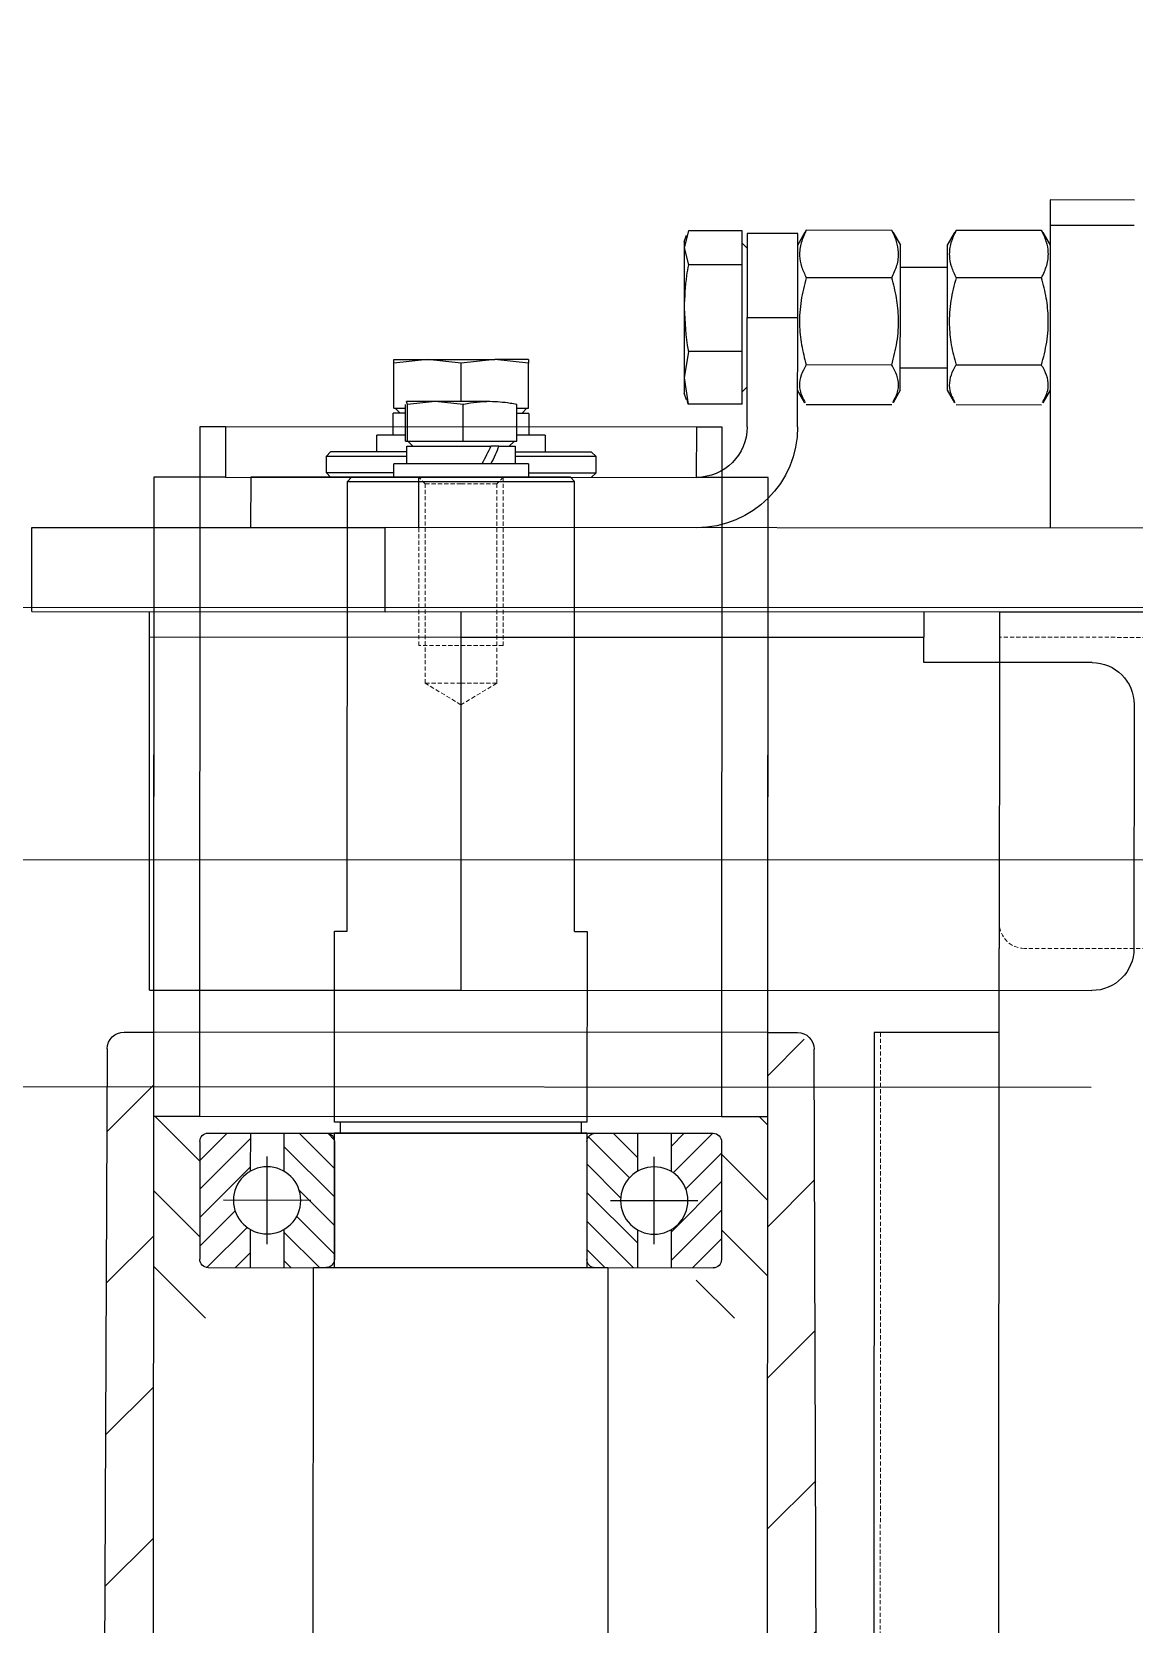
# Model space of a CAD drawing. Header units: millimetres. Extents: x 845401 to 948039, y 511594 to 550263.
# Drawn here: x 909584.3 to 909715.3, y 537150.8 to 537340.2 of the extents above; entities that cross this region are included whole.
import ezdxf

# ---------------------------------------------------------------- set-up
doc = ezdxf.new("R2010")
doc.units = ezdxf.units.MM
doc.linetypes.add('CENTER', pattern=[0])
doc.linetypes.add('DASHED', pattern=[0.75, 0.5, -0.25])
for name, color, linetype in [('00', 7, 'Continuous'), ('1', 30, 'Continuous'), ('1轮廓实线层', 7, 'Continuous'), ('3', 3, 'CENTER'), ('4文字层', 3, 'Continuous'), ('4虚线层', 6, 'DASHED'), ('5剖面线层', 2, 'Continuous')]:
    doc.layers.add(name, color=color, linetype=linetype)
doc.layers.add('A-剖-0.10mm.......SECT-L01', color=255, linetype='Continuous', lineweight=18)
doc.layers.add('物流设备', color=7, linetype='Continuous', lineweight=5)

# ---------------------------------------------------------------- blocks, each defined once
blk = doc.blocks.new('*U585')
at = {"layer": '1', "linetype": 'Continuous'}
h = blk.add_hatch(dxfattribs=at)
h.set_pattern_fill('_USER', color=1, scale=2.4, angle=45, style=0, pattern_type=0)
h.set_pattern_definition([(45, (0, 0), (-1.697056274847714, 1.697056274847714), [])])
edge = h.paths.add_edge_path()
edge.add_line((15, 31), (1, 31))
edge.add_arc((1, 30), 1, 90, 180)
edge.add_line((0, 30), (0, 25))
edge.add_line((0, 25), (4.535898384862246, 25))
edge.add_arc((8, 23), 3.999999999999999, 30.000000000000114, 150, ccw=False)
edge.add_line((11.46410161513775, 25), (16, 25))
edge.add_line((16, 25), (16, 30))
edge.add_arc((15, 30), 1, 0, 90)
edge = h.paths.add_edge_path()
edge.add_line((11.46410161513775, -25), (16, -25))
edge.add_line((16, -25), (16, -30))
edge.add_arc((15, -30), 1, 270, 360, ccw=False)
edge.add_line((15, -31), (1, -31))
edge.add_arc((1, -30), 1, 180, 270, ccw=False)
edge.add_line((0, -30), (0, -25))
edge.add_line((0, -25), (4.535898384862246, -25))
edge.add_arc((8, -23), 4, 209.9999999999998, 329.9999999999999)
blk = doc.blocks.new('*U586')
at = {"layer": '1', "linetype": 'Continuous'}
h = blk.add_hatch(dxfattribs=at)
h.set_pattern_fill('_USER', color=1, scale=2.4, angle=135, style=0, pattern_type=0)
h.set_pattern_definition([(135, (0, 0), (-1.697056274847714, -1.697056274847714), [])])
edge = h.paths.add_edge_path()
edge.add_line((0, 21), (4.535898384862246, 21))
edge.add_arc((8, 23), 4, 209.9999999999998, 329.9999999999999)
edge.add_line((11.46410161513775, 21), (16, 21))
edge.add_line((16, 21), (16, 16))
edge.add_arc((15, 16), 1, 270, 360, ccw=False)
edge.add_line((15, 15), (1, 15))
edge.add_arc((1, 16), 1, 180, 270, ccw=False)
edge.add_line((0, 16), (0, 21))
edge = h.paths.add_edge_path()
edge.add_line((1, -15), (15, -15))
edge.add_arc((15, -16), 1, 360, 90, ccw=False)
edge.add_line((16, -16), (16, -21))
edge.add_line((16, -21), (11.46410161513775, -21))
edge.add_arc((8, -23), 3.999999999999999, 30, 150)
edge.add_line((4.535898384862246, -21), (0, -21))
edge.add_line((0, -21), (0, -16))
edge.add_arc((1, -16), 1, 90, 180, ccw=False)
blk = doc.blocks.new('6206')
at = {"layer": '00', "color": 7}
for p, q in [((473.0716967733401, 2380.76034982123), (487.0716967733401, 2380.76034982123)), ((472.0716967733401, 2379.76034982123), (472.0716967733401, 2319.76034982123)), ((488.0716967733401, 2379.76034982123), (488.0716967733401, 2319.76034982123)), ((472.0716967733401, 2374.76034982123), (476.6075951582024, 2374.76034982123)), ((483.5357983884779, 2374.76034982123), (488.0716967733401, 2374.76034982123)), ((472.0716967733401, 2370.76034982123), (476.6075951582024, 2370.76034982123)), ((483.5357983884779, 2370.76034982123), (488.0716967733401, 2370.76034982123)), ((473.0716967733401, 2364.76034982123), (487.0716967733401, 2364.76034982123)), ((473.0716967733401, 2334.76034982123), (487.0716967733401, 2334.76034982123)), ((472.0716967733401, 2328.76034982123), (476.6075951582024, 2328.76034982123)), ((483.5357983884779, 2328.76034982123), (488.0716967733401, 2328.76034982123)), ((472.0716967733401, 2324.76034982123), (476.6075951582024, 2324.76034982123)), ((483.5357983884779, 2324.76034982123), (488.0716967733401, 2324.76034982123)), ((473.0716967733401, 2318.76034982123), (487.0716967733401, 2318.76034982123))]:
    blk.add_line(p, q, dxfattribs=at)
at = {"layer": '00', "color": 7, "linetype": 'Continuous'}
blk.add_line((473.0716967733401, 2318.76034982123), (473.0717967733402, 2318.76034982123), dxfattribs=at)
at = {"layer": '00', "color": 7}
for centre in [(480.0716967733401, 2372.76034982123), (480.0716967733401, 2326.76034982123)]:
    blk.add_circle(centre, 4, dxfattribs=at)
for centre, start, end in [((473.0716967733401, 2379.76034982123), 90, 180), ((487.0716967733401, 2379.76034982123), 0, 90), ((473.0716967733401, 2365.76034982123), 180, 270), ((487.0716967733401, 2365.76034982123), 270, 0), ((473.0716967733401, 2333.76034982123), 90, 180), ((487.0716967733401, 2333.76034982123), 0, 90), ((473.0716967733401, 2319.76034982123), 180, 270), ((487.0716967733401, 2319.76034982123), 270, 0)]:
    blk.add_arc(centre, 1, start, end, dxfattribs=at)
at = {"layer": '3', "color": 3}
for p, q in [((480.0716967733401, 2367.56034982123), (480.0716967733401, 2377.96034982123)), ((485.2716967733402, 2372.76034982123), (474.8716967733401, 2372.76034982123)), ((480.0716967733401, 2331.96034982123), (480.0716967733401, 2321.56034982123)), ((485.2716967733402, 2326.76034982123), (474.8716967733401, 2326.76034982123))]:
    blk.add_line(p, q, dxfattribs=at)
at = {"color": 1, "linetype": 'Continuous'}
for name in ['*U585', '*U586']:
    blk.add_blockref(name, (472.0716967733402, 2349.76034982123), dxfattribs=at)
blk = doc.blocks.new('*U100472')
at = {"layer": '5剖面线层'}
h = blk.add_hatch(dxfattribs=at)
h.set_pattern_fill('ANSI31', color=256, scale=4, angle=90, style=0)
h.set_pattern_definition([(135, (-2483.567719067736, 221.5113601970939), (-8.980256121069154, -8.980256121069152), [])])
edge = h.paths.add_edge_path()
edge.add_line((-3260.945564470585, 452.0201225378564), (-3257.441646746628, 452.0201225378564))
edge.add_line((-3257.441646746628, 452.0201225378564), (-3257.441646746628, 386.0201225378564))
edge.add_line((-3257.441646746628, 386.0201225378565), (-3257.441646746628, 1678.020122537856))
edge.add_line((-3257.441646746628, 1678.020122537856), (-3257.441646746628, 1612.020122537856))
edge.add_line((-3257.441646746628, 1612.020122537856), (-3260.945564470585, 1612.020122537856))
edge.add_arc((-3260.945564470585, 1610.020122537856), 2, 90, 179.8876554782646)
edge.add_line((-3262.945560625921, 1610.024044098945), (-3263.941646746629, 1357.020122537856))
edge.add_line((-3263.941646746629, 1357.020122537856), (-3263.941646746628, 707.0201225378551))
edge.add_line((-3263.941646746628, 707.0201225378551), (-3262.945560625921, 454.0162009767675))
edge.add_arc((-3260.945564470585, 454.0201225378564), 2, 180.1123445217337, 269.9999999999984)
edge = h.paths.add_edge_path()
edge.add_arc((-3180.937729022673, 1610.020122537856), 2, 0.1123445217337558, 89.99999999999834)
edge.add_line((-3180.937729022673, 1612.020122537856), (-3184.441646746628, 1612.020122537856))
edge.add_line((-3184.441646746628, 1612.020122537856), (-3184.441646746628, 1678.020122537856))
edge.add_line((-3184.441646746628, 1678.020122537856), (-3184.441646746628, 386.0201225378564))
edge.add_line((-3184.441646746628, 386.0201225378564), (-3184.441646746628, 452.0201225378564))
edge.add_line((-3184.441646746628, 452.0201225378564), (-3180.937729022672, 452.0201225378564))
edge.add_arc((-3180.937729022672, 454.0201225378564), 2, 270, 359.8876554782645)
edge.add_line((-3178.937732867336, 454.0162009767675), (-3177.941646746629, 707.0201225378551))
edge.add_line((-3177.941646746629, 707.0201225378551), (-3177.941646746628, 1357.020122537856))
edge.add_line((-3177.941646746628, 1357.020122537856), (-3178.937732867336, 1610.024044098945))
edge = h.paths.add_edge_path(flags=17)
edge.add_arc((-3180.937729022673, 1610.020122537856), 2, 0.1123445217337558, 89.99999999999834)
edge = h.paths.add_edge_path(flags=17)
edge.add_arc((-3180.937729022672, 454.0201225378564), 2, 270, 359.8876554782645)
edge = h.paths.add_edge_path(flags=17)
edge.add_line((-3184.441646746628, 452.0201225378564), (-3180.937729022672, 452.0201225378564))
edge = h.paths.add_edge_path(flags=16)
edge.add_line((-3184.441646746628, 452.0201225378564), (-3184.441646746628, 386.0201225378564))
edge = h.paths.add_edge_path(flags=17)
edge.add_line((-3184.441646746628, 1678.020122537856), (-3184.441646746628, 386.0201225378564))
edge = h.paths.add_edge_path(flags=17)
edge.add_line((-3184.441646746628, 1612.020122537856), (-3184.441646746628, 1678.020122537856))
edge = h.paths.add_edge_path(flags=17)
edge.add_line((-3180.937729022673, 1612.020122537856), (-3184.441646746628, 1612.020122537856))
edge = h.paths.add_edge_path(flags=17)
edge.add_line((-3177.941646746629, 707.0201225378551), (-3178.937732867336, 454.0162009767675))
edge = h.paths.add_edge_path(flags=17)
edge.add_line((-3177.941646746629, 707.0201225378551), (-3177.941646746628, 1357.020122537856))
edge = h.paths.add_edge_path(flags=17)
edge.add_line((-3178.937732867336, 1610.024044098945), (-3177.941646746628, 1357.020122537856))
edge = h.paths.add_edge_path()
edge.add_line((-3178.937732867336, 1610.024044098945), (-3177.941646746628, 1357.020122537856))
edge.add_line((-3257.441646746628, 1602.020122537856), (-3257.441646746628, 1678.020122537856))
h = blk.add_hatch(dxfattribs=at)
h.set_pattern_fill('ANSI31', color=256, scale=2, angle=180, style=0)
h.set_pattern_definition([(225, (-2483.567719067736, 121.5113601970939), (4.490128060534576, -4.490128060534577), [])])
h.paths.add_polyline_path([(-3192.941646746628, 486.0201225378564), (-3192.941646746628, 480.0201225378565), (-3189.941646746628, 480.0201225378565), (-3189.941646746628, 462.0201225378565), (-3184.441646746628, 462.0201225378565), (-3184.441646746628, 486.0201225378565)])
h.paths.add_polyline_path([(-3251.941646746628, 480.0201225378565), (-3248.941646746629, 480.0201225378565), (-3248.941646746629, 486.0201225378564), (-3257.441646746628, 486.0201225378565), (-3257.441646746628, 462.0201225378565), (-3251.941646746628, 462.0201225378565)])
at = {"color": 7, "linetype": 'Continuous', "lineweight": 25}
for p, q in [((-3156.94166069412, 1622.020064125302), (-3156.94166069412, 442.0200641253034)), ((-3171.825505581219, 452.0200641253034), (-3171.825505581219, 1612.020064125302)), ((-3238.441646299593, 1584.020122537856), (-3238.441646299594, 480.0201225378564)), ((-3203.441647193663, 480.0201225378564), (-3203.441647193663, 1584.020122537856)), ((-3203.441647193663, 480.0201225378564), (-3238.441646299594, 480.0201225378564)), ((-3235.941646411352, 480.0201225378564), (-3235.941646411352, 464.0201287367395)), ((-3205.941647081905, 464.0201287367395), (-3205.941647081905, 480.0201225378564)), ((-3220.941646746629, 464.0201287367395), (-3235.941646411352, 464.0201287367395)), ((-3235.241646669142, 464.0201287367395), (-3235.241646669142, 462.7201216318658)), ((-3205.941647081905, 464.0201287367395), (-3220.941646746629, 464.0201287367395)), ((-3206.641646824115, 462.7201216318658), (-3206.641646824115, 464.0201287367395)), ((-3235.941646411352, 462.7201216318658), (-3235.941646411352, 440.0201308825067)), ((-3220.941646746629, 462.7201216318658), (-3235.941646411352, 462.7201216318658)), ((-3205.941647081905, 462.7201216318658), (-3220.941646746629, 462.7201216318658)), ((-3205.941647081905, 440.0201308825067), (-3205.941647081905, 462.7201216318658)), ((-3157.718117829428, 452.0200641253034), (-3171.825505581219, 452.0200641253034)), ((-3156.94166069412, 452.0200641253034), (-3157.718117829428, 452.0200641253034)), ((-3156.94166069412, 408.020064125303), (-3156.94166069412, 442.0200641253034)), ((-3235.941646411352, 440.0201308825067), (-3234.441647096806, 440.0201308825067)), ((-3234.441647096806, 440.0201308825067), (-3234.441647096806, 386.52014709497)), ((-3207.441646396451, 440.0201308825067), (-3205.941647081905, 440.0201308825067)), ((-3207.441646396451, 440.0201308825067), (-3207.441646396451, 386.52014709497)), ((-3156.94166069412, 402.020064125303), (-3156.94166069412, 408.020064125303)), ((-1886.941660694127, 402.020036706926), (-3156.94166069412, 402.020064125303)), ((-3234.441647096806, 386.52014709497), (-3207.441646396451, 386.52014709497)), ((-3234.441647096806, 386.52014709497), (-3233.941647014849, 386.0201237299493)), ((-3207.441646396451, 386.52014709497), (-3207.941646478408, 386.0201237299493)), ((-3207.941646478408, 386.0201237299493), (-3233.941647014849, 386.0201237299493))]:
    blk.add_line(p, q, dxfattribs=at)
at = {"layer": '1轮廓实线层'}
for p, q in [((-3257.441646746628, 386.0201225378565), (-3257.441646746628, 1678.020122537856)), ((-3184.441646746628, 1678.020122537856), (-3184.441646746628, 386.0201225378565)), ((-3262.945560625921, 454.0162009767675), (-3263.941646746628, 707.0201225378551)), ((-3177.941646746629, 707.0201225378551), (-3178.937732867336, 454.0162009767675)), ((-3257.441646746628, 386.0201225378564), (-3257.441646746628, 462.0201225378565)), ((-3257.441646746628, 462.0201225378565), (-3251.941646746628, 462.0201225378565)), ((-3251.941646746628, 462.0201225378565), (-3251.941646746628, 380.0201225378565)), ((-3251.941646746628, 462.0201225378565), (-3189.941646746628, 462.0201225378565)), ((-3189.941646746628, 380.0201225378565), (-3189.941646746628, 462.0201225378565)), ((-3189.941646746628, 462.0201225378565), (-3184.441646746628, 462.0201225378565)), ((-3184.441646746628, 462.0201225378565), (-3184.441646746628, 386.0201225378564)), ((-3260.945564470585, 452.0201225378564), (-3257.441646746628, 452.0201225378564)), ((-3257.441646746628, 386.0201225378564), (-3257.441646746628, 452.0201225378564)), ((-3184.441646746628, 452.0201225378564), (-3257.441646746628, 452.0201225378564)), ((-3184.441646746628, 452.0201225378564), (-3180.937729022672, 452.0201225378564)), ((-3184.441646746628, 452.0201225378564), (-3184.441646746628, 386.0201225378564)), ((-3257.94164722346, 447.0201231339017), (-3257.94164722346, 405.0201213718394)), ((-3257.94164722346, 447.0201231339017), (-3220.941646746623, 447.0201231339017)), ((-3220.941646746623, 405.0201213718394), (-3220.941646746623, 447.0201231339017)), ((-3220.941646746623, 447.0201231339017), (-3145.941650285648, 447.0201231339026)), ((-3140.941649931746, 413.0201212861587), (-3140.941649931746, 442.0201204516936)), ((-3165.941650769936, 408.0201213979174), (-3165.941650769936, 405.0201213718403)), ((-3145.941650285648, 408.0201213979174), (-3165.941650769936, 408.0201213979174)), ((-3257.94164722346, 405.0201213718394), (-3257.94164722346, 402.0201213457624)), ((-3257.94164722346, 405.0201213718394), (-3220.941646746623, 405.0201213718394)), ((-3220.941646746623, 405.0201213718394), (-3165.941650769936, 405.0201213718403)), ((-3220.941646746623, 402.0201213457624), (-3220.941646746623, 405.0201213718394)), ((-3165.941650769936, 402.0201213457633), (-3165.941650769936, 405.0201213718403)), ((-3271.941660694109, 402.0201213457624), (-3271.941660694109, 392.0201215692798)), ((-3271.941660694109, 402.0201213457624), (-3229.941657535063, 402.0201213457624)), ((-3229.941657535063, 402.0201213457624), (-3229.941657535063, 392.0201215692798)), ((-3004.941656044947, 402.0201213457651), (-3229.941657535063, 402.0201213457624)), ((-3271.941660694109, 392.0201215692798), (-3229.941657535063, 392.0201215692798)), ((-3245.941652707087, 386.0201205858032), (-3245.941652707087, 392.0201215692798)), ((-3004.941656044947, 392.0201215692825), (-3229.941657535063, 392.0201215692798)), ((-3225.941649428832, 392.0201215692798), (-3225.941649428832, 386.0201205858032)), ((-3150.941655761824, 356.0201212563563), (-3150.941655761825, 392.0201215692807)), ((-3248.941646746629, 386.0201225378564), (-3257.441646746628, 386.0201225378565)), ((-3248.941646746629, 380.0201225378565), (-3248.941646746629, 386.0201225378564)), ((-3248.941646746629, 386.0201225378564), (-3192.941646746628, 386.0201225378564)), ((-3225.941649428832, 386.0201205858032), (-3245.941652707087, 386.0201205858032)), ((-3236.441648355948, 386.0201205858032), (-3236.941649369227, 385.5201214351694)), ((-3236.941649369227, 385.5201214351694), (-3236.941649369227, 383.5201211073438)), ((-3228.941648057925, 385.5201214351694), (-3236.941649369227, 385.5201214351694)), ((-3228.941648057925, 386.0201205858032), (-3228.941648057925, 384.4201214411298)), ((-3217.104605189787, 384.4201214411298), (-3228.941648057925, 384.4201214411298)), ((-3227.381652943121, 384.4201214411298), (-3227.381652943121, 382.3201212831775)), ((-3225.941649428832, 386.0201205858032), (-3192.941649607646, 386.0201205858041)), ((-3212.941652885901, 384.4201214411298), (-3217.104605189787, 384.4201214411298)), ((-3214.501648000704, 382.3201212831775), (-3214.501648000704, 384.4201214411298)), ((-3212.941652885901, 384.4201214411298), (-3212.941652885901, 386.0201205858032)), ((-3204.941651574599, 385.5201214351703), (-3212.941652885901, 385.5201214351694)), ((-3204.941651574599, 385.5201214351703), (-3205.441652587878, 386.0201205858041)), ((-3204.941651574599, 383.5201211073447), (-3204.941651574599, 385.5201214351703)), ((-3192.941646746628, 386.0201225378564), (-3192.941646746628, 380.0201225378565)), ((-3184.441646746628, 386.0201225378565), (-3192.941646746628, 386.0201225378564)), ((-3236.941649369227, 383.5201211073438), (-3236.441648355948, 383.02012195671)), ((-3236.941649369227, 383.5201211073438), (-3227.381652943121, 383.5201211073438)), ((-3227.381652943121, 383.02012195671), (-3236.441648355948, 383.02012195671)), ((-3230.941652111041, 383.02012195671), (-3230.941652111041, 381.0201216288845)), ((-3214.501648000704, 383.5201211073438), (-3204.941651574599, 383.5201211073447)), ((-3205.441652587878, 383.0201219567109), (-3214.501648000704, 383.02012195671)), ((-3210.941648832785, 381.0201216288854), (-3210.941648832785, 383.02012195671)), ((-3205.441652587878, 383.0201219567109), (-3204.941651574599, 383.5201211073447)), ((-3227.561174682604, 381.0201216288845), (-3230.941652111041, 381.0201216288845)), ((-3228.991648904311, 381.0201216288845), (-3228.991648904311, 378.4201204576532)), ((-3227.561174682604, 381.7201204397718), (-3227.561174682604, 377.3861121186058)), ((-3227.561174682604, 381.7201204397718), (-3227.315141610133, 381.7201204397718)), ((-3227.381652943121, 382.3201212831775), (-3217.391750565993, 382.3201212831775)), ((-3227.315141610133, 381.7201204397718), (-3227.315141610133, 377.3861121186058)), ((-3227.315141610133, 381.7201204397718), (-3220.695621124732, 381.7201204397718)), ((-3226.676649204718, 382.3201212831775), (-3227.276651910769, 381.7201204397718)), ((-3220.695621124732, 381.7201204397718), (-3220.695621124732, 377.3861121186058)), ((-3220.695621124732, 381.7201204397718), (-3214.322126261221, 381.7201204397718)), ((-3216.840213886725, 382.3201212831775), (-3217.391750565993, 382.3201212831775)), ((-3216.443626932131, 382.3201212831775), (-3216.840213886725, 382.3201212831775)), ((-3216.443626932131, 382.3201212831775), (-3214.501648000704, 382.3201212831775)), ((-3214.606649033057, 381.7201204397718), (-3215.206651739108, 382.3201212831775)), ((-3214.322126261221, 381.7201204397718), (-3214.322126261221, 377.3861121186058)), ((-3210.941648832785, 381.0201216288854), (-3214.322126261221, 381.0201216288854)), ((-3212.891652039515, 378.4201204576541), (-3212.891652039515, 381.0201216288854)), ((-3251.941646746628, 380.0201225378565), (-3248.941646746629, 380.0201225378565)), ((-3248.941646746629, 380.0201225378565), (-3192.941646746628, 380.0201225378565)), ((-3192.941646746628, 380.0201225378565), (-3189.941646746628, 380.0201225378565)), ((-3186.941648624169, 380.0201214649726), (-3186.941648624169, 367.0201211967517)), ((-3180.941651365983, 380.0201214649726), (-3180.941651365983, 367.0201211967517)), ((-3227.561174682604, 378.4201204576532), (-3228.991648904311, 378.4201204576532)), ((-3228.941648057925, 377.8201214768926), (-3228.941648057925, 372.4705729433338)), ((-3228.941648057925, 377.8201214768926), (-3227.561174682604, 377.8201214768926)), ((-3228.176652244555, 378.4201204576532), (-3228.776647500025, 377.8201214768926)), ((-3227.438158146369, 377.0201209732334), (-3227.445362857806, 377.0415562936107)), ((-3227.315141610133, 377.3861121186058), (-3227.438158146369, 377.0201209732334)), ((-3224.005377642142, 377.0201209732334), (-3227.438158146369, 377.0201209732334)), ((-3224.005377642142, 377.0201209732334), (-3227.315141610133, 377.3861121186058)), ((-3220.695621124732, 377.3861121186058), (-3224.005377642142, 377.0201209732334)), ((-3217.508873692977, 377.0201209732334), (-3224.005377642142, 377.0201209732334)), ((-3220.941646746623, 377.0201209732334), (-3220.941646746623, 372.4705729433338)), ((-3212.891652039515, 378.4201204576541), (-3214.322126261221, 378.4201204576541)), ((-3214.322126261221, 377.8201214768935), (-3212.941652885901, 377.8201214768935)), ((-3213.1066534438, 377.8201214768935), (-3213.706648699271, 378.4201204576541)), ((-3212.941652885901, 377.8201214768935), (-3212.941652885901, 372.4705729433338)), ((-3194.441648922192, 374.1869222172547), (-3193.934893957602, 377.3300073840667)), ((-3194.153277925479, 376.8124136873532), (-3194.441648922192, 376.0201208093215)), ((-3193.934893957602, 377.3300073840667), (-3194.072658918129, 376.7830695756722)), ((-3187.54165133022, 377.3300073840667), (-3193.934893957602, 377.3300073840667)), ((-3187.54165133022, 377.3300073840667), (-3187.54165133022, 371.0438370504428)), ((-3180.079235486018, 377.1388739147235), (-3180.941655091273, 375.6451219120074)), ((-3169.762010476815, 377.399996275549), (-3179.921301803814, 377.399996275549)), ((-3168.741657189356, 375.6451219120074), (-3169.604073069321, 377.1388739147235)), ((-3162.279237783777, 377.1388739147235), (-3163.141655526387, 375.6451219120074)), ((-3151.962009049284, 377.399996275549), (-3162.121302238928, 377.399996275549)), ((-3150.941655761825, 375.6451219120074), (-3151.804073504435, 377.1388739147235)), ((-3194.441648922192, 374.1869222172547), (-3194.441648922192, 376.0201208093215)), ((-3186.941648624169, 375.2551212706614), (-3187.54165133022, 375.8551221140672)), ((-3168.741657189356, 375.6451219120074), (-3168.741657189356, 363.0780115523387)), ((-3163.141655526387, 375.6451219120074), (-3163.141655526387, 363.0780115523387)), ((-3193.934893957602, 371.0438370504428), (-3194.441648922192, 374.1869222172547)), ((-3194.441648922192, 365.8888920941401), (-3194.441648922192, 374.1869222172547)), ((-3163.141655526387, 373.0201221802283), (-3168.741657189356, 373.0201221802283)), ((-3224.941647402274, 372.0201220163146), (-3228.941648057925, 372.4705729433338)), ((-3228.941648057925, 372.0201220163146), (-3224.941647402274, 372.0201220163146)), ((-3220.941646746623, 372.4705729433338), (-3224.941647402274, 372.0201220163146)), ((-3224.941647402274, 372.0201220163146), (-3216.941653541552, 372.0201220163146)), ((-3216.941653541552, 372.0201220163146), (-3220.941646746623, 372.4705729433338)), ((-3212.941652885901, 372.4705729433338), (-3216.941653541552, 372.0201220163146)), ((-3212.941652885901, 372.0201220163146), (-3216.941653541552, 372.0201220163146)), ((-3169.762010476815, 372.6501263477851), (-3179.921301803814, 372.6501263477851)), ((-3151.962009049284, 372.6501263477851), (-3162.121302238928, 372.6501263477851)), ((-3187.54165133022, 371.0438370504428), (-3193.934893957602, 371.0438370504428)), ((-3187.54165133022, 371.0438370504428), (-3187.54165133022, 360.7339508631278)), ((-3194.441648922192, 358.7220929362823), (-3194.441648922192, 365.8888920941401)), ((-3186.941648624168, 357.020119557624), (-3186.941648624169, 367.0201211967517)), ((-3186.941648624169, 367.0201211967517), (-3180.941651365983, 367.0201211967517)), ((-3180.941651365983, 367.0201211967517), (-3180.941651365983, 357.020119557624)), ((-3169.762010476815, 362.2702531316329), (-3179.921301803814, 362.2702531316329)), ((-3168.741657189356, 363.0780115523387), (-3168.741657189356, 358.395120481496)), ((-3163.141655526387, 363.0780115523387), (-3163.141655526387, 358.395120481496)), ((-3151.962009049284, 362.2702531316329), (-3162.121302238927, 362.2702531316329)), ((-3194.441648922192, 358.7220929362823), (-3193.934893957601, 360.7339508631278)), ((-3187.54165133022, 360.7339508631278), (-3193.934893957601, 360.7339508631278)), ((-3187.54165133022, 360.7339508631278), (-3187.54165133022, 356.7102350094367)), ((-3168.741657189356, 361.020120213275), (-3163.141655526387, 361.020120213275)), ((-3193.934893957601, 356.7102350094367), (-3194.441648922192, 358.7220929362823)), ((-3194.441648922192, 358.0201215841819), (-3194.441648922192, 358.7220929362823)), ((-3194.441648922192, 358.0201215841819), (-3194.153277925479, 357.2278305687953)), ((-3187.54165133022, 358.1851221420814), (-3186.941648624168, 358.7851211228419)), ((-3180.941655091272, 358.395120481496), (-3180.079235486017, 356.9013684787799)), ((-3169.60407306932, 356.9013684787799), (-3168.741657189356, 358.395120481496)), ((-3163.141655526387, 358.395120481496), (-3162.279237783777, 356.9013684787799)), ((-3151.804073504434, 356.9013684787799), (-3150.941655761825, 358.395120481496)), ((-3187.54165133022, 356.7102350094367), (-3193.934893957601, 356.7102350094367)), ((-3180.941651365983, 357.020119557624), (-3186.941648624168, 357.020119557624)), ((-3180.082532367931, 356.924748400693), (-3179.921301803814, 356.6402479805995)), ((-3169.762010476815, 356.6402479805995), (-3179.921301803814, 356.6402479805995)), ((-3169.762010476815, 356.6402479805995), (-3169.600779912697, 356.924748400693)), ((-3162.282532803045, 356.924748400693), (-3162.121302238927, 356.6402479805995)), ((-3151.962009049284, 356.6402479805995), (-3162.121302238927, 356.6402479805995)), ((-3151.962009049284, 356.6402479805995), (-3151.800778485166, 356.924748400693)), ((-3150.941655761824, 356.0201212563563), (-3140.94165551968, 356.0201212563563)), ((-3150.941655761824, 353.0201226272632), (-3150.941655761824, 356.0201212563563)), ((-3140.94165551968, 353.0201226272632), (-3150.941655761824, 353.0201226272632))]:
    blk.add_line(p, q, dxfattribs=at)
for centre, radius, start, end in [((-3260.945564470585, 454.0201225378564), 2, 180.1123445217354, 270), ((-3180.937729022672, 454.0201225378564), 2, 270, 359.8876554782645), ((-3145.941650133775, 442.0201213457633), 5, 0, 90), ((-3145.941650133775, 413.0201213457633), 5, 270, 0), ((-3192.941650133774, 380.0201213457633), 12, 0, 90), ((-3192.941650133774, 380.0201213457633), 6.000000000000227, 0, 90)]:
    blk.add_arc(centre, radius, start, end, dxfattribs=at)
for centre, major_axis, ratio, start_param, end_param in [((-3220.941650133774, 382.3201213457626), (-5.794840325529322, 11.05679183239005), 0.2540993925380408, 4.579995049207662, 4.769391723386398), ((-3220.941650133774, 384.4201213457629), (-5.794840325516641, 11.05679183234034), 0.2540993925389256, 4.390598375027352, 4.57999504920691)]:
    blk.add_ellipse(centre, major_axis=major_axis, ratio=ratio, start_param=start_param, end_param=end_param, dxfattribs=at)
for points, knots in [([(-3217.508873692977, 377.0201209732334), (-3218.548500495, 377.0870379305472), (-3219.616970328026, 377.1558114077882), (-3220.66726862893, 377.3800586303444), (-3220.695621124732, 377.3861121186058)], [0, 0, 0, 0, 0.9730052921384639, 1, 1, 1, 1]), ([(-3214.322126261221, 377.3861121186058), (-3214.588509014835, 377.3311887231032), (-3215.641129167295, 377.1141571316678), (-3216.710285136435, 377.0603278639485), (-3217.508873692977, 377.0201209732334)], [0, 0, 0, 0, 0.2530663630094943, 1, 1, 1, 1]), ([(-3179.921301803814, 372.6501263477851), (-3180.042364337788, 372.8531486302575), (-3180.394026987933, 373.4428880942307), (-3180.742541263123, 374.4550157353335), (-3180.760359006365, 375.7641957925191), (-3180.295507721512, 376.6404934054019), (-3180.04306291722, 377.1163806119014)], [0, 0, 0, 0, 0.1393652961975829, 0.4048285443102063, 0.6767827764535491, 1, 1, 1, 1]), ([(-3169.640245638119, 377.1163806119014), (-3169.387738559837, 376.6404947511176), (-3168.928098910067, 375.7742378054911), (-3168.938752208843, 374.4655166428349), (-3169.283367478594, 373.4528128013328), (-3169.640950027472, 372.8531452639902), (-3169.762010476815, 372.6501263477851)], [0, 0, 0, 0, 0.3232157957313021, 0.5883510124196104, 0.8606352251687781, 1, 1, 1, 1]), ([(-3162.121302238928, 372.6501263477851), (-3162.242364795046, 372.853148630564), (-3162.594027509517, 373.4428880954249), (-3162.942540954584, 374.4550157235328), (-3162.960362469529, 375.7641958862607), (-3162.495509230971, 376.6404934220784), (-3162.243063352334, 377.1163806119014)], [0, 0, 0, 0, 0.1393652912956087, 0.4048285300709434, 0.6767827516217484, 1, 1, 1, 1]), ([(-3151.840247004556, 377.1163806119014), (-3151.587739436541, 376.6404947658759), (-3151.128098907467, 375.7742378700289), (-3151.13875349084, 374.4655165800189), (-3151.483370227738, 373.452813081147), (-3151.840949686676, 372.8531452838608), (-3151.962009049284, 372.6501263477851)], [0, 0, 0, 0, 0.3232158310673061, 0.5883510611789273, 0.8606352884479552, 1, 1, 1, 1]), ([(-3228.941648057925, 372.4705729433338), (-3228.941648057925, 372.4631218185134), (-3228.941648057925, 372.1871051137443), (-3228.941648057925, 372.102471210663), (-3228.941648057925, 372.0201220163146)], [0, 0, 0, 0, 0.0269951951870126, 1, 1, 1, 1]), ([(-3212.941652885901, 372.0201220163146), (-3212.941652885901, 372.102471210663), (-3212.941652885901, 372.1871051137443), (-3212.941652885901, 372.4631218185143), (-3212.941652885901, 372.4705729433338)], [0, 0, 0, 0, 0.9730048048129875, 1, 1, 1, 1]), ([(-3179.921301803814, 362.2702531316329), (-3180.153478498671, 363.1711544239727), (-3180.622866584213, 364.9924928366647), (-3180.794578870091, 367.6910431704403), (-3180.542535173067, 370.2706752873403), (-3180.129640811593, 371.852145270904), (-3179.921301803814, 372.6501263477851)], [0, 0, 0, 0, 0.2646052998973829, 0.5349485021308333, 0.7653434469627017, 1, 1, 1, 1]), ([(-3169.762010476815, 372.6501263477851), (-3169.529833791385, 371.7492238150592), (-3169.060446041185, 369.9278841219423), (-3168.888733428533, 367.2293325670173), (-3169.140776751193, 364.6497015621192), (-3169.553671447559, 363.0682329510203), (-3169.762010476815, 362.2702531316329)], [0, 0, 0, 0, 0.2646056441599544, 0.5349488376650318, 0.7653437824046887, 1, 1, 1, 1]), ([(-3162.121302238927, 362.2702531316329), (-3162.353478854444, 363.1711544144666), (-3162.822866779584, 364.9924928079411), (-3162.994580231713, 367.6910433422802), (-3162.742532690597, 370.2706749195161), (-3162.329640251377, 371.852145212197), (-3162.121302238928, 372.6501263477851)], [0, 0, 0, 0, 0.2646053058891067, 0.5349485142442101, 0.7653434816779755, 1, 1, 1, 1]), ([(-3151.962009049284, 372.6501263477851), (-3151.729832403526, 371.7492238198122), (-3151.260444733525, 369.927884136305), (-3151.088731537747, 367.2293324810973), (-3151.340776782454, 364.6497017460317), (-3151.753670517693, 363.0682329803742), (-3151.962009049284, 362.2702531316329)], [0, 0, 0, 0, 0.2646056471558363, 0.5349488437217564, 0.7653437997623591, 1, 1, 1, 1]), ([(-3194.441648922192, 365.8888920941401), (-3194.348999118406, 367.5705990486324), (-3194.253778837121, 369.298963305245), (-3193.943276001241, 370.9979721982156), (-3193.934893957602, 371.0438370504428)], [0, 0, 0, 0, 0.9730049369272746, 1, 1, 1, 1]), ([(-3193.934893957601, 360.7339508631278), (-3194.010941762669, 361.1648579120849), (-3194.311446386534, 362.8675968741511), (-3194.385978458463, 364.5970823370501), (-3194.441648922192, 365.8888920941401)], [0, 0, 0, 0, 0.2530670047240238, 0.9999999999999999, 0.9999999999999999, 0.9999999999999999, 0.9999999999999999]), ([(-3179.921301803814, 356.6402479805995), (-3180.153478490342, 357.1288939338876), (-3180.622866405743, 358.1167816878735), (-3180.794578887616, 359.5804656606272), (-3180.542535290457, 360.9796476939212), (-3180.129640819155, 361.8374312186681), (-3179.921301803814, 362.2702531316329)], [0, 0, 0, 0, 0.2646054940797932, 0.5349487199880779, 0.7653436107897911, 1, 1, 1, 1]), ([(-3169.762010476815, 362.2702531316329), (-3169.529833790285, 361.7816071783448), (-3169.060445874885, 360.793719424358), (-3168.888733393012, 359.3300354516052), (-3169.140776990172, 357.9308534183112), (-3169.553671461474, 357.0730698935633), (-3169.762010476815, 356.6402479805995)], [0, 0, 0, 0, 0.2646054940797932, 0.5349487199880779, 0.7653436107897911, 1, 1, 1, 1]), ([(-3162.121302238927, 356.6402479805995), (-3162.353478846116, 357.1288939287317), (-3162.822866601115, 358.1167816722939), (-3162.994580249239, 359.5804657538322), (-3162.742532807986, 360.9796474944144), (-3162.329640258939, 361.8374311868267), (-3162.121302238927, 362.2702531316329)], [0, 0, 0, 0, 0.2646055000715249, 0.5349487321014667, 0.7653436455050745, 1, 1, 1, 1]), ([(-3151.962009049284, 362.2702531316329), (-3151.729832402424, 361.7816071809223), (-3151.260444567225, 360.7937194321487), (-3151.088731502226, 359.3300354050027), (-3151.340777021433, 357.9308535180646), (-3151.753670531608, 357.073069909485), (-3151.962009049284, 356.6402479805995)], [0, 0, 0, 0, 0.2646054970756676, 0.5349487260447896, 0.7653436281474407, 1, 1, 1, 1])]:
    blk.add_open_spline(points, degree=3, knots=knots, dxfattribs=at)
at = {"layer": '4虚线层', "linetype": 'DASHED', "lineweight": 18}
for p, q in [((-3171.049048445911, 452.0200641253034), (-3171.049048445911, 1612.020064125302)), ((-1889.941660694127, 442.020036706926), (-3153.94166069412, 442.020064125303)), ((-1886.941660694127, 405.020036706926), (-3156.94166069412, 405.020064125303))]:
    blk.add_line(p, q, dxfattribs=at)
at = {"layer": '4虚线层', "linetype": 'DASHED', "lineweight": 13}
for p, q in [((-3220.941646746629, 413.0737779238275), (-3225.191646977597, 410.5201361277154)), ((-3216.691646515661, 410.5201361277154), (-3220.941646746629, 413.0737779238275)), ((-3220.941646746629, 410.5201361277154), (-3225.191646977597, 410.5201361277154)), ((-3225.191646977597, 410.5201361277154), (-3225.191646977597, 386.7951033213189)), ((-3216.691646515661, 410.5201361277154), (-3220.941646746629, 410.5201361277154)), ((-3216.691646515661, 386.7951033213189), (-3216.691646515661, 410.5201361277154)), ((-3225.94164663487, 386.0450980761102), (-3225.94164663487, 406.0201046564629)), ((-3215.941646858387, 406.0201046564629), (-3225.94164663487, 406.0201046564629)), ((-3215.941646858387, 386.0450980761102), (-3215.941646858387, 406.0201046564629)), ((-3225.191646977597, 386.7951033213189), (-3225.966646592402, 386.0201237299493)), ((-3220.941646746629, 386.7951033213189), (-3225.191646977597, 386.7951033213189)), ((-3216.691646515661, 386.7951033213189), (-3220.941646746629, 386.7951033213189)), ((-3215.916646900856, 386.0201237299493), (-3216.691646515661, 386.7951033213189))]:
    blk.add_line(p, q, dxfattribs=at)
at = {"layer": '4虚线层', "linetype": 'DASHED', "lineweight": 18}
blk.add_arc((-3153.94166069412, 439.020064125303), 3.000000000000227, 90, 180, dxfattribs=at)
at = {"rotation": 90}
blk.add_blockref('6206', (-871.1812969253983, -8.051574235483969), dxfattribs=at)
blk = doc.blocks.new('*U100569')
at = {"color": 2}
blk.add_lwpolyline([(0, 630), (7920.603380136075, 630), (7920.603380136075, 830), (0, 830)], close=True, dxfattribs=at)
at = {"color": 1}
blk.add_lwpolyline([(0, -630), (7920.603380136075, -630), (7920.603380136075, 630), (0, 630)], close=True, dxfattribs=at)
at = {"color": 4}
blk.add_lwpolyline([(0, -600), (7920.603380136075, -600), (7920.603380136075, 600), (0, 600)], close=True, dxfattribs=at)
for tag, p in [('设备编号', (485.2384934027214, 55.2877136208408)), ('设备高度', (489.7486322444456, -155.5627289135591))]:
    blk.add_attdef(tag, p, '', height=100)
at = {"flags": 1}
blk.add_attdef('设备类型', (14421.90417558989, -37.08342335998668), '', height=100, dxfattribs=at)
blk = doc.blocks.new('C线')
at = {"layer": '4文字层'}
blk.add_line((991275.5283324248, 476052.6428005034, 12.68781082394968), (991580.0283079366, 476052.4900225194, 12.68781082394968), dxfattribs=at)
at = {"xscale": -1, "rotation": 179.9712508777102}
blk.add_blockref('*U100472', (994726.2877024817, 476509.4162929317, 12.68781082395013), dxfattribs=at)
at = {"layer": '物流设备', "color": 0}
blk.add_blockref('*U100569', (986088.0800278853, 475479.5155045651, 25.37562164790397), dxfattribs=at)
blk = doc.blocks.new('BC线平台')
at = {"layer": 'A-剖-0.10mm.......SECT-L01'}
h = blk.add_hatch(dxfattribs=at)
h.set_pattern_fill('CROSS', color=2, scale=50)
h.set_pattern_definition([(0, (691447.8688909085, 341554.8450790223), (317.5, 317.5), [158.75, -476.25]), (90, (691527.2438909085, 341475.4700790223), (-317.5, 317.5), [158.75, -476.25])])
h.paths.add_polyline_path([(786169.7200223003, 367097.0429448874), (791174.1308098759, 367097.0429448874), (791174.1308098759, 370095.4212002061), (786169.7200223003, 370095.4212002061)])

msp = doc.modelspace()

# ---------------------------------------------------------------- block references
at = {"layer": '00'}
for name, p in [('BC线平台', (120688.3449249256, 168041.3077371365, -0.9755150259396466)), ('C线', (-81869.82948779198, 61162.216735519))]:
    msp.add_blockref(name, p, dxfattribs=at)

doc.saveas('drawing.dxf')
